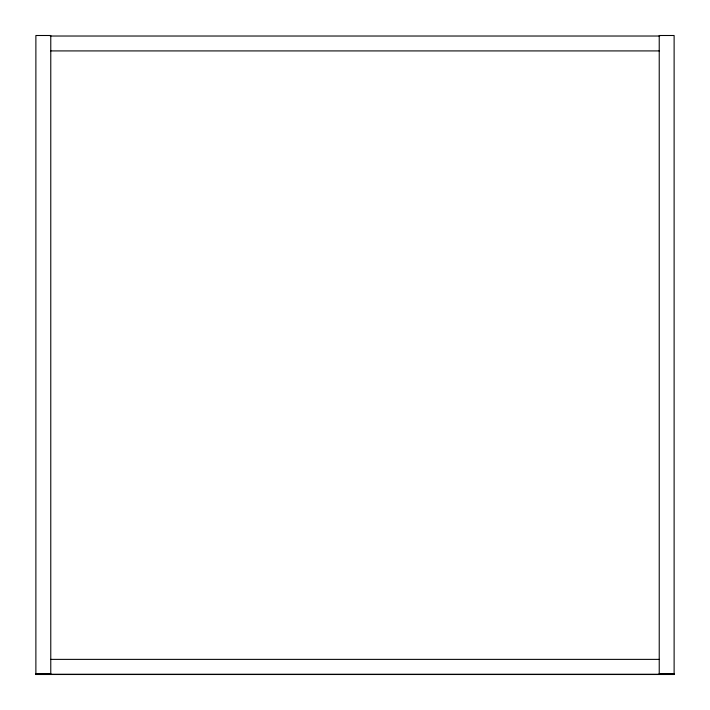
<?xml version="1.0" encoding="UTF-8"?>
<svg xmlns="http://www.w3.org/2000/svg" width="710" height="710" viewBox="0 0 710 710"><rect width="100%" height="100%" fill="white"/><g stroke="black" fill="none" stroke-linecap="round" stroke-linejoin="round"><path stroke-width="1.06" d="M50.286 36.024L659.714 36.024M50.774 50.916L659.235 50.916M50.774 659.377L659.235 659.377M35.882 673.746L50.774 673.746M659.226 673.746L674.118 673.746M35.882 674.269L674.118 674.269M659.235 674.269L659.226 35.5L674.118 35.5L674.118 674.5L35.882 674.5L35.882 35.5L50.774 35.5L50.774 674.269"/></g></svg>
